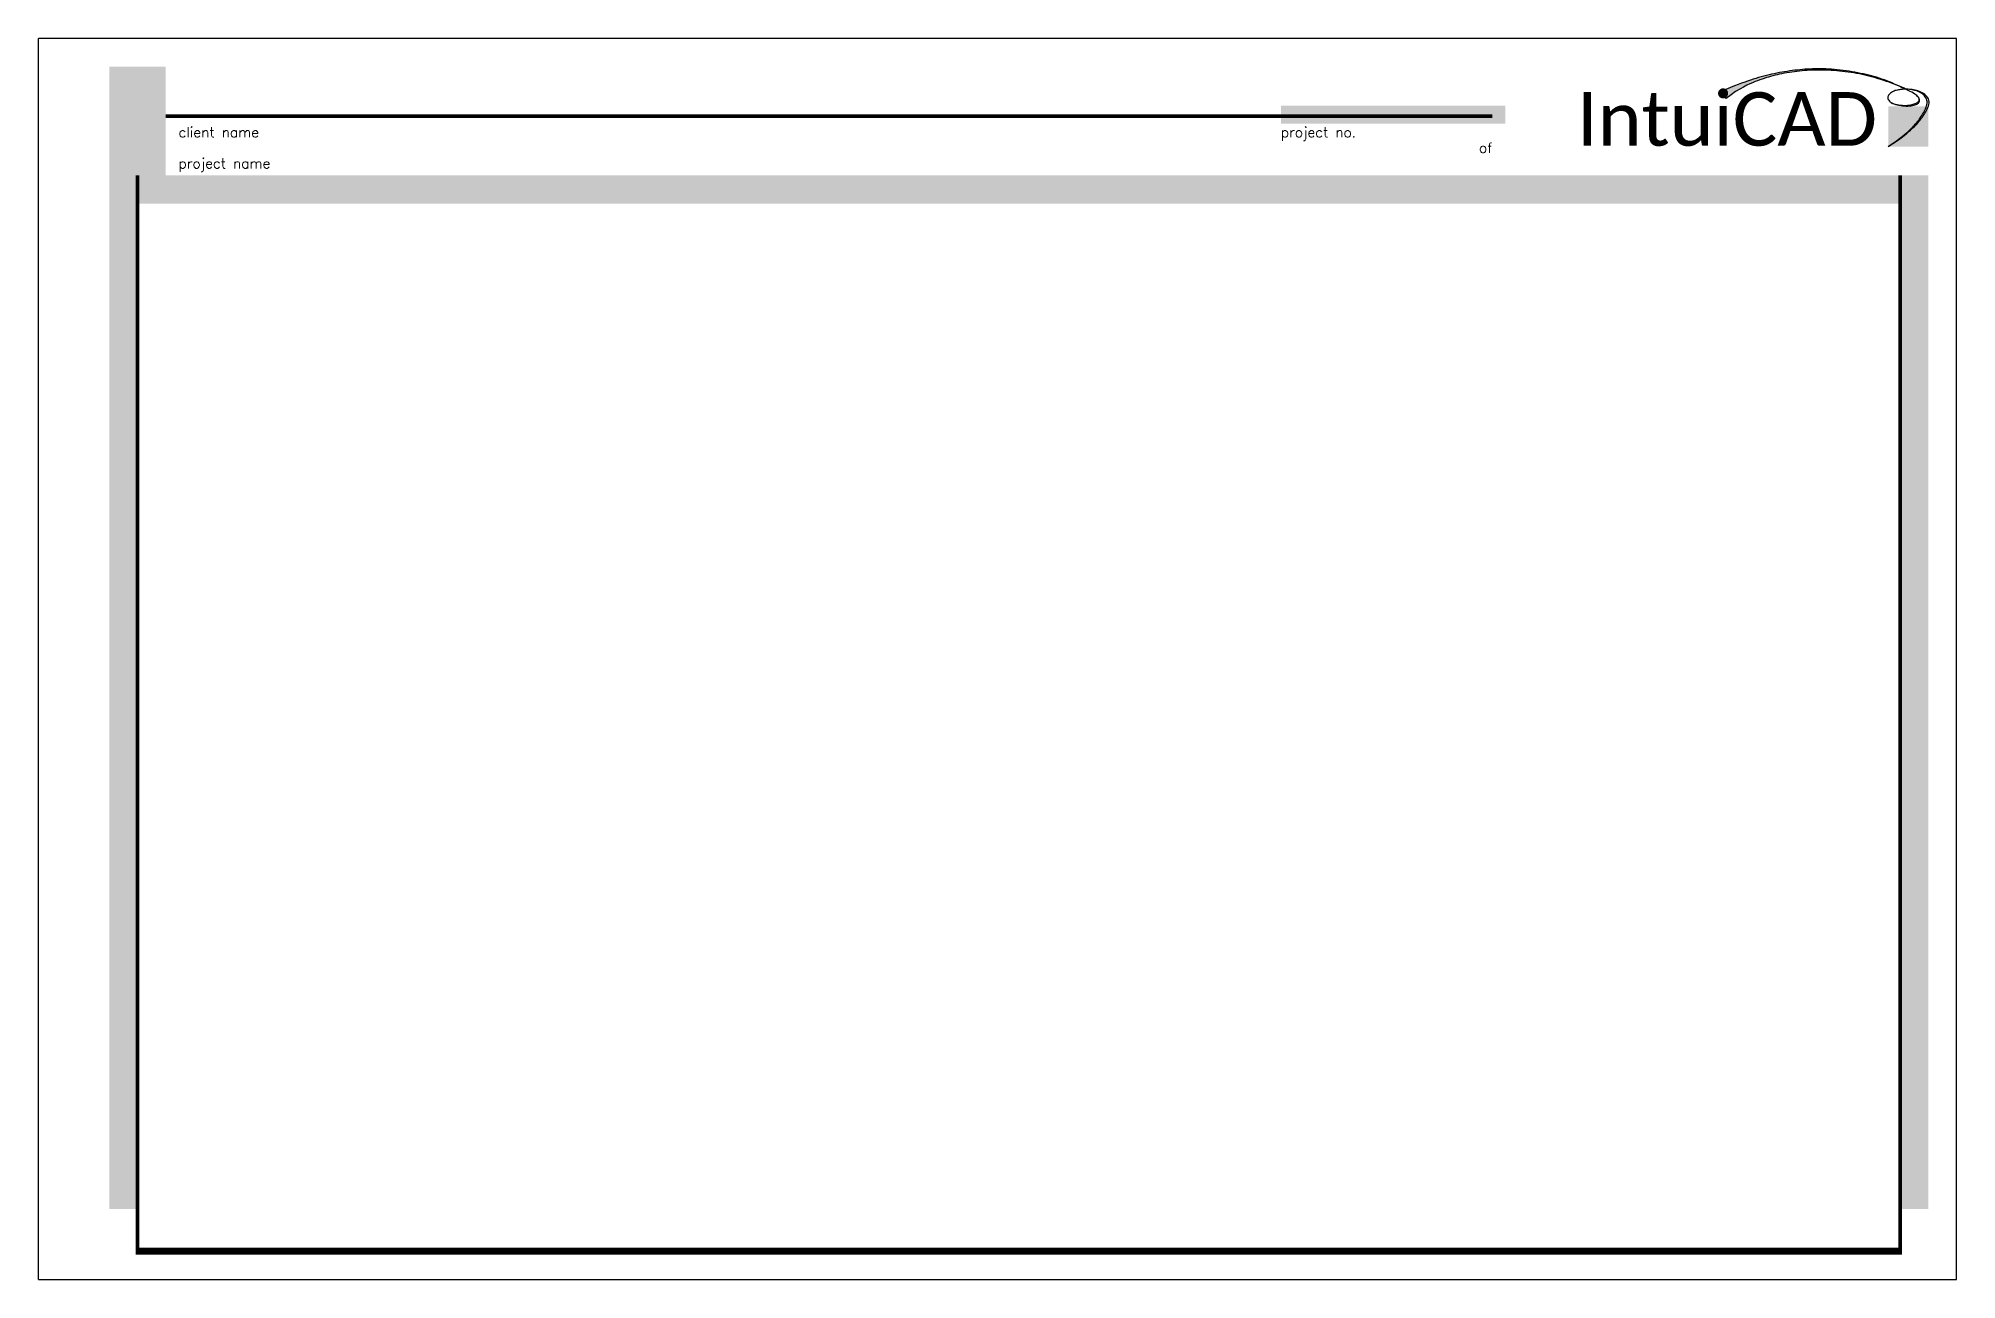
# Model space of a CAD drawing. Header units: inches. Extents: x 0 to 17, y 0 to 11.
import ezdxf
from ezdxf.enums import TextEntityAlignment as Align

# ---------------------------------------------------------------- set-up
doc = ezdxf.new("R2010")
doc.units = ezdxf.units.IN
doc.header["$MEASUREMENT"] = 0
doc.layers.get('0').update_dxf_attribs({"linetype": 'CONTINUOUS'})
doc.layers.get('DefPoints').update_dxf_attribs({"linetype": 'CONTINUOUS'})
doc.styles.add('Calibri', font='CALIBRI.TTF')
doc.styles.get("Standard").update_dxf_attribs({"font": 'SIMPLEX.SHX'})

# ---------------------------------------------------------------- blocks, each defined once
blk = doc.blocks.new('*U1')
for points in [[(-0.0926, 0.2745), (-0.0736, 0.2863), (-0.0565, 0.296), (-0.0409, 0.3041), (-0.0268, 0.3107), (-0.0137, 0.3163), (-0.0016, 0.3211), (0.0098, 0.3255), (0.0207, 0.3295), (0.031, 0.3332), (0.0411, 0.3366), (0.051, 0.3398), (0.0608, 0.3428), (0.0707, 0.3456), (0.0808, 0.3482), (0.0911, 0.3508), (0.1018, 0.3533), (0.1126, 0.3556), (0.1237, 0.3579), (0.135, 0.3601), (0.1465, 0.3621), (0.158, 0.364), (0.1697, 0.3657), (0.1814, 0.3674), (0.1933, 0.3688), (0.2051, 0.3702), (0.2171, 0.3713), (0.2291, 0.3724), (0.2411, 0.3732), (0.2533, 0.374), (0.2654, 0.3745), (0.2777, 0.3749), (0.29, 0.3752), (0.3024, 0.3752), (0.3149, 0.3751), (0.3275, 0.3749), (0.3402, 0.3744), (0.3531, 0.3738), (0.366, 0.3729), (0.3792, 0.3719), (0.3924, 0.3707), (0.4057, 0.3692), (0.4191, 0.3676), (0.4324, 0.3659), (0.4457, 0.3639), (0.4589, 0.3618), (0.472, 0.3595), (0.4849, 0.3571), (0.4977, 0.3545), (0.5103, 0.3517), (0.5229, 0.3487), (0.5355, 0.3456), (0.548, 0.3422), (0.5604, 0.3387), (0.573, 0.335), (0.5855, 0.331), (0.5981, 0.3269), (0.6106, 0.3226), (0.623, 0.3182), (0.6352, 0.3136), (0.6473, 0.3089), (0.6591, 0.3042), (0.6706, 0.2994), (0.6818, 0.2946), (0.6925, 0.2898), (0.7012, 0.2858), (0.7015, 0.2858), (0.7017, 0.2858), (0.6928, 0.2901), (0.6823, 0.295), (0.6713, 0.3), (0.6601, 0.305), (0.6487, 0.3101), (0.637, 0.315), (0.6252, 0.3199), (0.6133, 0.3246), (0.6013, 0.3291), (0.5892, 0.3335), (0.577, 0.3376), (0.5649, 0.3414), (0.5528, 0.3449), (0.5406, 0.3482), (0.5283, 0.3513), (0.5159, 0.3542), (0.5033, 0.3569), (0.4905, 0.3596), (0.4774, 0.3621), (0.4641, 0.3646), (0.4506, 0.367), (0.4369, 0.3693), (0.4231, 0.3714), (0.4092, 0.3734), (0.3954, 0.3752), (0.3817, 0.3768), (0.3682, 0.3781), (0.3548, 0.3792), (0.3416, 0.38), (0.3286, 0.3806), (0.3158, 0.381), (0.3032, 0.3812), (0.2908, 0.3812), (0.2785, 0.381), (0.2663, 0.3807), (0.2543, 0.3801), (0.2424, 0.3795), (0.2306, 0.3787), (0.2189, 0.3777), (0.2071, 0.3767), (0.1954, 0.3754), (0.1836, 0.3741), (0.1718, 0.3726), (0.1599, 0.371), (0.148, 0.3692), (0.1359, 0.3673), (0.1239, 0.3653), (0.1118, 0.3631), (0.0996, 0.3607), (0.0875, 0.3582), (0.0754, 0.3556), (0.0633, 0.3528), (0.0513, 0.3498), (0.0391, 0.3466), (0.0269, 0.3433), (0.0146, 0.3398), (0.0021, 0.3361), (-0.0105, 0.3322), (-0.0234, 0.3282), (-0.0366, 0.324), (-0.0503, 0.3194), (-0.0649, 0.3143), (-0.0807, 0.3084), (-0.098, 0.3018), (-0.1171, 0.294), (-0.1384, 0.2851), (-0.162, 0.2748), (-0.1368, 0.2433), (-0.1135, 0.2602)], [(0.7637, 0.2265), (0.7647, 0.2292), (0.7651, 0.232), (0.7652, 0.2348), (0.7648, 0.2377), (0.7642, 0.2405), (0.7631, 0.2434), (0.7615, 0.2464), (0.7594, 0.2494), (0.7591, 0.2496), (0.7613, 0.2466), (0.7627, 0.2438), (0.7635, 0.2411), (0.7638, 0.2386), (0.7637, 0.2361), (0.7632, 0.2337), (0.7622, 0.2314), (0.7607, 0.2291), (0.7588, 0.2269), (0.7563, 0.2248), (0.7533, 0.2228), (0.7497, 0.2208), (0.7456, 0.2189), (0.7409, 0.2171), (0.7357, 0.2155), (0.7299, 0.214), (0.7237, 0.2127), (0.7169, 0.2117), (0.7097, 0.211), (0.702, 0.2106), (0.694, 0.2105), (0.6856, 0.2108), (0.6772, 0.2114), (0.6688, 0.2125), (0.6606, 0.2139), (0.6528, 0.2157), (0.6455, 0.2179), (0.639, 0.2204), (0.6333, 0.2234), (0.6285, 0.2268), (0.6245, 0.2304), (0.6213, 0.2343), (0.6214, 0.2341), (0.6245, 0.2302), (0.6285, 0.2265), (0.6333, 0.223), (0.639, 0.2199), (0.6455, 0.217), (0.6528, 0.2145), (0.6606, 0.2124), (0.6689, 0.2107), (0.6774, 0.2093), (0.6861, 0.2082), (0.6947, 0.2076), (0.7031, 0.2073), (0.7112, 0.2074), (0.7189, 0.2079), (0.7261, 0.2086), (0.7329, 0.2097), (0.7391, 0.2111), (0.7447, 0.2127), (0.7497, 0.2146), (0.7539, 0.2166), (0.7573, 0.2189), (0.7601, 0.2213), (0.7622, 0.2238)]]:
    blk.add_hatch(color=7).paths.add_polyline_path(points)
h = blk.add_hatch(color=7)
h.paths.add_polyline_path([(0.8099, 0.228), (0.8089, 0.2344), (0.8068, 0.2405), (0.8037, 0.2463), (0.7998, 0.2518), (0.7952, 0.2568), (0.79, 0.2615), (0.7842, 0.2657), (0.7781, 0.2695), (0.7716, 0.2727), (0.7648, 0.2756), (0.758, 0.2779), (0.751, 0.2799), (0.7441, 0.2816), (0.7373, 0.2829), (0.7306, 0.2839), (0.7242, 0.2847), (0.7181, 0.2852), (0.7124, 0.2856), (0.7069, 0.2858), (0.7017, 0.2858), (0.7018, 0.2857), (0.7067, 0.2856), (0.7121, 0.2854), (0.7177, 0.2849), (0.7236, 0.2842), (0.7297, 0.2832), (0.736, 0.282), (0.7424, 0.2804), (0.7489, 0.2786), (0.7553, 0.2764), (0.7616, 0.2738), (0.7677, 0.2709), (0.7735, 0.2676), (0.7789, 0.2638), (0.7839, 0.2597), (0.7883, 0.2552), (0.7922, 0.2503), (0.7954, 0.2451), (0.7979, 0.2396), (0.7996, 0.2338), (0.8004, 0.2278), (0.8003, 0.2214), (0.7994, 0.2149), (0.7978, 0.2083), (0.7971, 0.2059), (0.8064, 0.2059), (0.807, 0.2075), (0.8089, 0.2145), (0.8099, 0.2213)])
h.paths.add_polyline_path([(0.8044, 0.2005), (0.8064, 0.2059), (0.7971, 0.2059), (0.7956, 0.2016), (0.793, 0.1949), (0.7899, 0.1882), (0.7866, 0.1818), (0.7831, 0.1755), (0.7796, 0.1694), (0.776, 0.1636), (0.7724, 0.158), (0.7688, 0.1526), (0.765, 0.1473), (0.7613, 0.1422), (0.7574, 0.1372), (0.7535, 0.1323), (0.7495, 0.1275), (0.7453, 0.1226), (0.7411, 0.1178), (0.7366, 0.1129), (0.7318, 0.1079), (0.7268, 0.1028), (0.7214, 0.0975), (0.7156, 0.0921), (0.7094, 0.0863), (0.7023, 0.0801), (0.694, 0.0731), (0.684, 0.0652), (0.6719, 0.056), (0.6573, 0.0453), (0.6398, 0.0329), (0.619, 0.0184), (0.6405, 0.0323), (0.6585, 0.0443), (0.6734, 0.0547), (0.6856, 0.0636), (0.6956, 0.0713), (0.704, 0.0781), (0.7111, 0.0842), (0.7174, 0.0899), (0.7233, 0.0953), (0.729, 0.1005), (0.7344, 0.1056), (0.7396, 0.1105), (0.7445, 0.1154), (0.7492, 0.1202), (0.7538, 0.1251), (0.7581, 0.1299), (0.7624, 0.1348), (0.7665, 0.1398), (0.7705, 0.1449), (0.7744, 0.1502), (0.7783, 0.1557), (0.7822, 0.1613), (0.7861, 0.1673), (0.79, 0.1735), (0.7939, 0.1799), (0.7977, 0.1867), (0.8012, 0.1935)])
at = {"color": 7}
blk.add_line((-0.1368, 0.2433), (-0.162, 0.2748), dxfattribs=at)
for points in [[(0.619, 0.0184), (0.6405, 0.0323), (0.6585, 0.0443), (0.6734, 0.0547), (0.6856, 0.0636), (0.6956, 0.0713), (0.704, 0.0781), (0.7111, 0.0842), (0.7174, 0.0899), (0.7233, 0.0953), (0.729, 0.1005), (0.7344, 0.1056), (0.7396, 0.1105), (0.7445, 0.1154), (0.7492, 0.1202), (0.7538, 0.1251), (0.7581, 0.1299), (0.7624, 0.1348), (0.7665, 0.1398), (0.7705, 0.1449), (0.7744, 0.1502), (0.7783, 0.1557), (0.7822, 0.1613), (0.7861, 0.1673), (0.79, 0.1735), (0.7939, 0.1799), (0.7977, 0.1867), (0.8012, 0.1935), (0.8044, 0.2005), (0.807, 0.2075), (0.8089, 0.2145), (0.8099, 0.2213), (0.8099, 0.228), (0.8089, 0.2344), (0.8068, 0.2405), (0.8037, 0.2463), (0.7998, 0.2518), (0.7952, 0.2568), (0.79, 0.2615), (0.7842, 0.2657), (0.7781, 0.2695), (0.7716, 0.2727), (0.7648, 0.2756), (0.758, 0.2779), (0.751, 0.2799), (0.7441, 0.2816), (0.7373, 0.2829), (0.7306, 0.2839), (0.7242, 0.2847), (0.7181, 0.2852), (0.7124, 0.2856), (0.7069, 0.2858), (0.7015, 0.2858), (0.6964, 0.2856), (0.6914, 0.2854), (0.6864, 0.285), (0.6815, 0.2846), (0.6766, 0.284), (0.6716, 0.2834), (0.6667, 0.2826), (0.6619, 0.2816), (0.657, 0.2805), (0.6522, 0.2791), (0.6475, 0.2774), (0.6429, 0.2755), (0.6384, 0.2732), (0.6341, 0.2706), (0.6301, 0.2678), (0.6264, 0.2646), (0.6233, 0.2613), (0.6207, 0.2578), (0.6187, 0.2541), (0.6176, 0.2502), (0.6172, 0.2462), (0.6178, 0.2422), (0.6192, 0.2381), (0.6214, 0.2341), (0.6245, 0.2302), (0.6285, 0.2265), (0.6333, 0.223), (0.639, 0.2199), (0.6455, 0.217), (0.6528, 0.2145), (0.6606, 0.2124), (0.6689, 0.2107), (0.6774, 0.2093), (0.6861, 0.2082), (0.6947, 0.2076), (0.7031, 0.2073), (0.7112, 0.2074), (0.7189, 0.2079), (0.7261, 0.2086), (0.7329, 0.2097), (0.7391, 0.2111), (0.7447, 0.2127), (0.7497, 0.2146), (0.7539, 0.2166), (0.7573, 0.2189), (0.7601, 0.2213), (0.7622, 0.2238), (0.7637, 0.2265), (0.7647, 0.2292), (0.7651, 0.232), (0.7652, 0.2348), (0.7648, 0.2377), (0.7642, 0.2405), (0.7631, 0.2434), (0.7615, 0.2464), (0.7594, 0.2494), (0.7566, 0.2526), (0.753, 0.2559), (0.7485, 0.2594), (0.7432, 0.2631), (0.7368, 0.2671), (0.7295, 0.2714), (0.7214, 0.2758), (0.7125, 0.2804), (0.7029, 0.2852), (0.6928, 0.2901), (0.6823, 0.295), (0.6713, 0.3), (0.6601, 0.305), (0.6487, 0.3101), (0.637, 0.315), (0.6252, 0.3199), (0.6133, 0.3246), (0.6013, 0.3291), (0.5892, 0.3335), (0.577, 0.3376), (0.5649, 0.3414), (0.5528, 0.3449), (0.5406, 0.3482), (0.5283, 0.3513), (0.5159, 0.3542), (0.5033, 0.3569), (0.4905, 0.3596), (0.4774, 0.3621), (0.4641, 0.3646), (0.4506, 0.367), (0.4369, 0.3693), (0.4231, 0.3714), (0.4092, 0.3734), (0.3954, 0.3752), (0.3817, 0.3768), (0.3682, 0.3781), (0.3548, 0.3792), (0.3416, 0.38), (0.3286, 0.3806), (0.3158, 0.381), (0.3032, 0.3812), (0.2908, 0.3812), (0.2785, 0.381), (0.2663, 0.3807), (0.2543, 0.3801), (0.2424, 0.3795), (0.2306, 0.3787), (0.2189, 0.3777), (0.2071, 0.3767), (0.1954, 0.3754), (0.1836, 0.3741), (0.1718, 0.3726), (0.1599, 0.371), (0.148, 0.3692), (0.1359, 0.3673), (0.1239, 0.3653), (0.1118, 0.3631), (0.0996, 0.3607), (0.0875, 0.3582), (0.0754, 0.3556), (0.0633, 0.3528), (0.0513, 0.3498), (0.0391, 0.3466), (0.0269, 0.3433), (0.0146, 0.3398), (0.0021, 0.3361), (-0.0105, 0.3322), (-0.0234, 0.3282), (-0.0366, 0.324), (-0.0503, 0.3194), (-0.0649, 0.3143), (-0.0807, 0.3084), (-0.098, 0.3018), (-0.1171, 0.294), (-0.1384, 0.2851), (-0.162, 0.2748)], [(0.619, 0.0184), (0.6398, 0.0329), (0.6573, 0.0453), (0.6719, 0.056), (0.684, 0.0652), (0.694, 0.0731), (0.7023, 0.0801), (0.7094, 0.0863), (0.7156, 0.0921), (0.7214, 0.0975), (0.7268, 0.1028), (0.7318, 0.1079), (0.7366, 0.1129), (0.7411, 0.1178), (0.7453, 0.1226), (0.7495, 0.1275), (0.7535, 0.1323), (0.7574, 0.1372), (0.7613, 0.1422), (0.765, 0.1473), (0.7688, 0.1526), (0.7724, 0.158), (0.776, 0.1636), (0.7796, 0.1694), (0.7831, 0.1755), (0.7866, 0.1818), (0.7899, 0.1882), (0.793, 0.1949), (0.7956, 0.2016), (0.7978, 0.2083), (0.7994, 0.2149), (0.8003, 0.2214), (0.8004, 0.2278), (0.7996, 0.2338), (0.7979, 0.2396), (0.7954, 0.2451), (0.7922, 0.2503), (0.7883, 0.2552), (0.7839, 0.2597), (0.7789, 0.2638), (0.7735, 0.2676), (0.7677, 0.2709), (0.7616, 0.2738), (0.7553, 0.2764), (0.7489, 0.2786), (0.7424, 0.2804), (0.736, 0.282), (0.7297, 0.2832), (0.7236, 0.2842), (0.7177, 0.2849), (0.7121, 0.2854), (0.7067, 0.2856), (0.7015, 0.2857), (0.6964, 0.2856), (0.6913, 0.2854), (0.6864, 0.285), (0.6815, 0.2846), (0.6766, 0.284), (0.6716, 0.2834), (0.6667, 0.2826), (0.6619, 0.2816), (0.657, 0.2805), (0.6522, 0.2791), (0.6475, 0.2774), (0.6429, 0.2755), (0.6384, 0.2732), (0.6341, 0.2706), (0.6301, 0.2678), (0.6264, 0.2646), (0.6233, 0.2613), (0.6207, 0.2578), (0.6187, 0.2541), (0.6176, 0.2502), (0.6172, 0.2462), (0.6178, 0.2422), (0.6192, 0.2381), (0.6214, 0.2342), (0.6245, 0.2304), (0.6285, 0.2268), (0.6333, 0.2234), (0.639, 0.2204), (0.6455, 0.2179), (0.6528, 0.2157), (0.6606, 0.2139), (0.6688, 0.2125), (0.6772, 0.2114), (0.6856, 0.2108), (0.694, 0.2105), (0.702, 0.2106), (0.7097, 0.211), (0.7169, 0.2117), (0.7237, 0.2127), (0.7299, 0.214), (0.7357, 0.2155), (0.7409, 0.2171), (0.7456, 0.2189), (0.7497, 0.2208), (0.7533, 0.2228), (0.7563, 0.2248), (0.7588, 0.2269), (0.7607, 0.2291), (0.7622, 0.2314), (0.7632, 0.2337), (0.7637, 0.2361), (0.7638, 0.2386), (0.7635, 0.2411), (0.7627, 0.2438), (0.7613, 0.2466), (0.7592, 0.2495), (0.7565, 0.2526), (0.753, 0.2559), (0.7485, 0.2594), (0.7432, 0.2631), (0.7368, 0.2671), (0.7295, 0.2714), (0.7213, 0.2758), (0.7124, 0.2804), (0.7027, 0.285), (0.6925, 0.2898), (0.6818, 0.2946), (0.6706, 0.2994), (0.6591, 0.3042), (0.6473, 0.3089), (0.6352, 0.3136), (0.623, 0.3182), (0.6106, 0.3226), (0.5981, 0.3269), (0.5855, 0.331), (0.573, 0.335), (0.5604, 0.3387), (0.548, 0.3422), (0.5355, 0.3456), (0.5229, 0.3487), (0.5103, 0.3517), (0.4977, 0.3545), (0.4849, 0.3571), (0.472, 0.3595), (0.4589, 0.3618), (0.4457, 0.3639), (0.4324, 0.3659), (0.4191, 0.3676), (0.4057, 0.3692), (0.3924, 0.3707), (0.3792, 0.3719), (0.366, 0.3729), (0.3531, 0.3738), (0.3402, 0.3744), (0.3275, 0.3749), (0.3149, 0.3751), (0.3024, 0.3752), (0.29, 0.3752), (0.2777, 0.3749), (0.2654, 0.3745), (0.2533, 0.374), (0.2411, 0.3732), (0.2291, 0.3724), (0.2171, 0.3713), (0.2051, 0.3702), (0.1933, 0.3688), (0.1814, 0.3674), (0.1697, 0.3657), (0.158, 0.364), (0.1465, 0.3621), (0.135, 0.3601), (0.1237, 0.3579), (0.1126, 0.3556), (0.1018, 0.3533), (0.0911, 0.3508), (0.0808, 0.3482), (0.0707, 0.3456), (0.0608, 0.3428), (0.051, 0.3398), (0.0411, 0.3366), (0.031, 0.3332), (0.0207, 0.3295), (0.0098, 0.3255), (-0.0016, 0.3211), (-0.0137, 0.3163), (-0.0268, 0.3107), (-0.0409, 0.3041), (-0.0565, 0.296), (-0.0736, 0.2863), (-0.0926, 0.2745), (-0.1135, 0.2602), (-0.1368, 0.2433)]]:
    blk.add_lwpolyline(points, dxfattribs=at)
at = {"color": 1}
blk.add_solid([(0.619, 0.0184), (0.619, 0.2059), (0.8065, 0.0184), (0.8065, 0.2059)], dxfattribs=at)
at = {"color": 7, "style": 'Calibri'}
blk.add_text('IntuiCAD', height=0.25, dxfattribs=at).set_placement((-0.1334, 0.0221), align=Align.CENTER)

msp = doc.modelspace()

# ---------------------------------------------------------------- linework, layer by layer
at = {"const_width": 0.0312}
msp.add_lwpolyline([(12.855, 10.279), (1.097, 10.279)], dxfattribs=at)
msp.add_lwpolyline([(0.848, 9.754, 0.0312, 0.0312, 0), (0.848, 0.221, 0.0625, 0.0625, 0), (16.468, 0.221, 0.0312, 0.0312, 0), (16.468, 9.754, 0.0312, 0.0312, 0)], format="xyseb")
at = {"color": 1}
for points in [[(0.597, 10.717), (1.097, 10.717), (0.597, 9.754), (1.097, 9.754)], [(10.98, 10.373), (10.98, 10.213), (12.969, 10.373), (12.969, 10.213)], [(0.597, 9.754), (0.597, 0.595), (0.848, 9.754), (0.848, 0.595)], [(16.719, 9.754), (16.719, 0.595), (16.468, 9.754), (16.468, 0.595)]]:
    msp.add_solid(points, dxfattribs=at)
msp.add_solid([(0.848, 9.754), (0.848, 9.504), (16.468, 9.754), (16.468, 9.504)])
at = {"layer": 'DefPoints'}
for p, q in [((-0.031, -0.031), (-0.031, 10.969)), ((16.969, 10.969), (-0.031, 10.969)), ((16.969, -0.031), (16.969, 10.969)), ((-0.031, -0.031), (16.969, -0.031))]:
    msp.add_line(p, q, dxfattribs=at)

# ---------------------------------------------------------------- block references
at = {"xscale": 1.9, "yscale": 1.9, "zscale": 1.9}
msp.add_blockref('*U1', (15.186, 9.975), dxfattribs=at)

# ---------------------------------------------------------------- texts
for s, p in [('client name', (1.211, 10.182)), ('project no.', (10.98, 10.182))]:
    msp.add_text(s, height=0.09).set_placement(p, align=Align.TOP_LEFT)
msp.add_text('of', height=0.09).set_placement((12.855, 9.999), align=Align.MIDDLE_RIGHT)
msp.add_text('project name', height=0.09).set_placement((1.211, 9.816))

doc.saveas('drawing.dxf')
